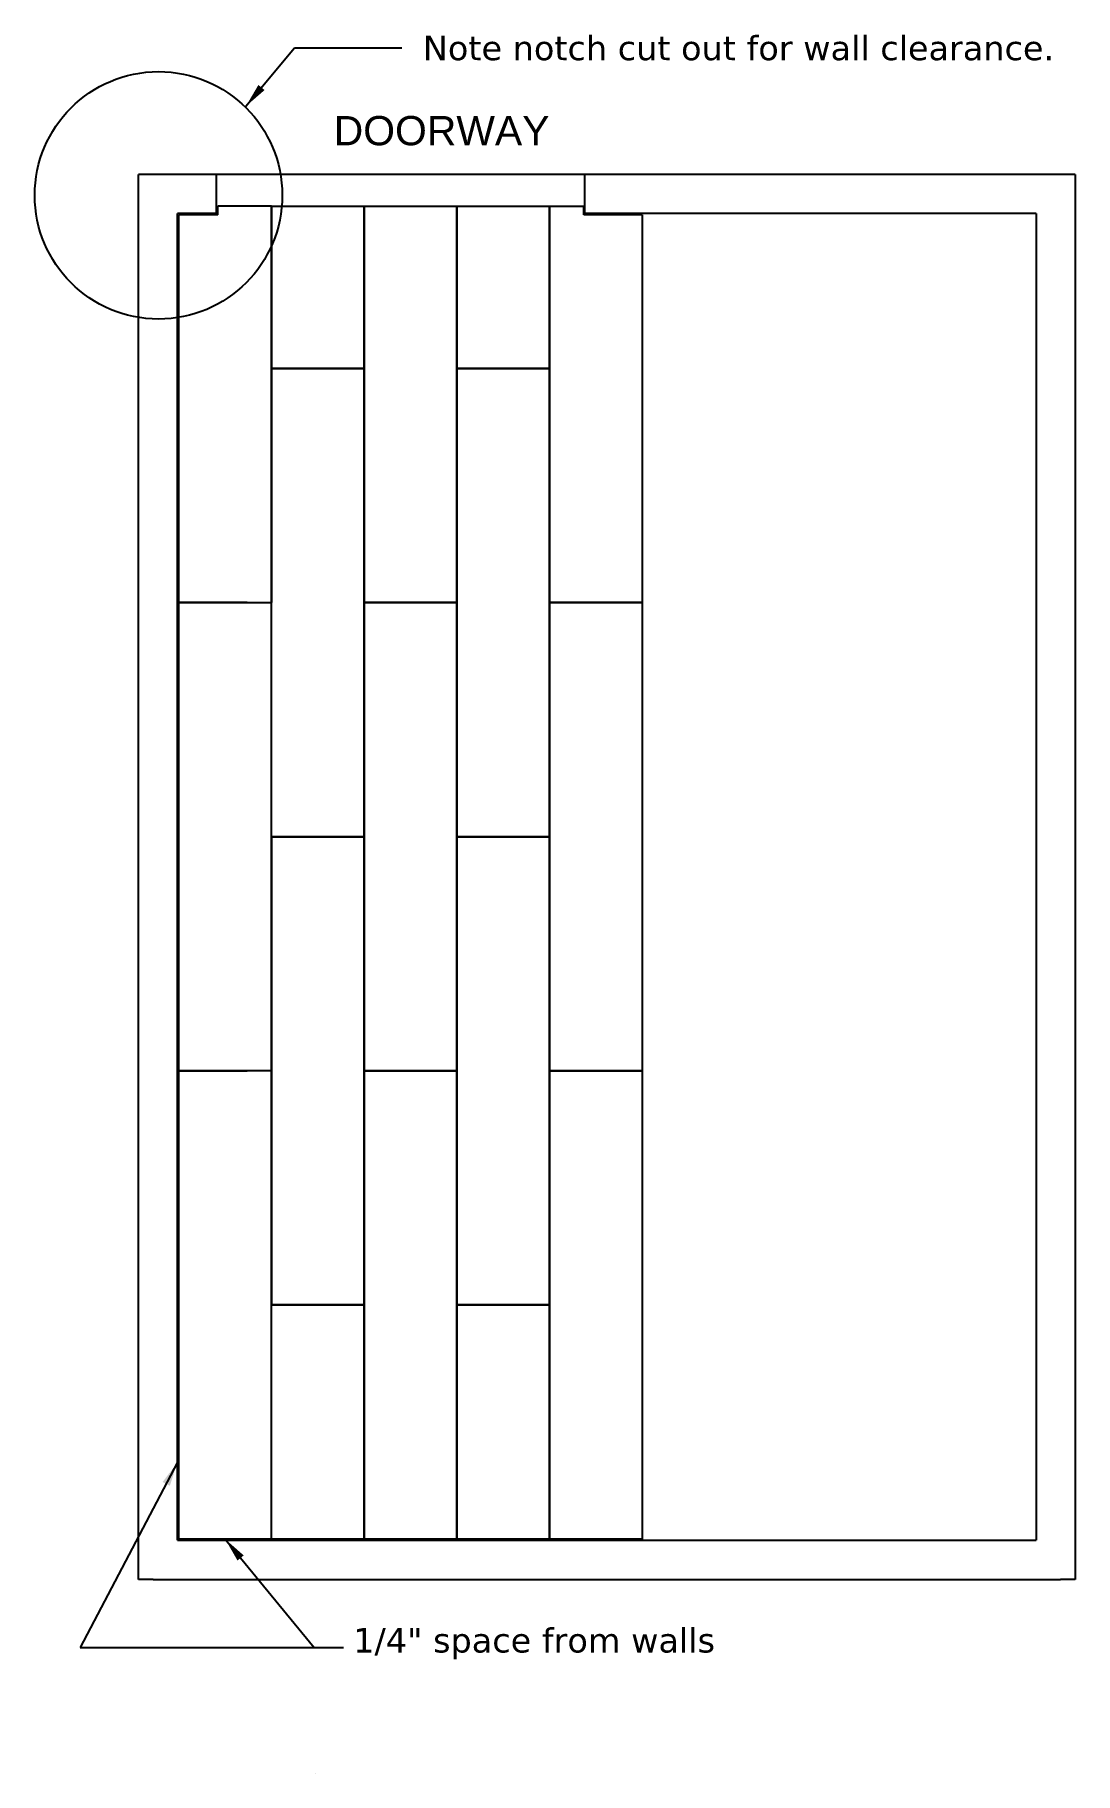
# Model space of a CAD drawing. Header units: inches. Extents: x -11 to 96, y -20 to 158.
import ezdxf

# ---------------------------------------------------------------- set-up
doc = ezdxf.new("R2010")
doc.units = ezdxf.units.IN
doc.header["$MEASUREMENT"] = 0
doc.layers.add('FloorTiles', color=7, linetype='Continuous', lineweight=25, true_color=0x000000)
doc.layers.add('Notes', color=7, linetype='Continuous', lineweight=25, true_color=0x000000)
doc.styles.get("Standard").update_dxf_attribs({"font": ''})
doc.styles.add('textstyle0', font='')
doc.styles.add('textstyle1', font='')
doc.styles.add('textstyle3', font='')
doc.styles.get('Standard').set_extended_font_data('txt')
doc.styles.get('textstyle0').set_extended_font_data('Nimbus Sans [UKWN]')
doc.styles.get('textstyle1').set_extended_font_data('Nimbus Sans [UKWN]')
doc.styles.get('textstyle3').set_extended_font_data('Nimbus Sans [UKWN]')
doc.dimstyles.get("Standard").update_dxf_attribs({"dimtxt": 2.5, "dimasz": 2.5, "dimexe": 1.25, "dimexo": 0.625, "dimtad": 1, "dimtxsty": 'Standard', "dimcen": 2.5, "dimadec": 0, "dimazin": 0, "dimtfac": 1, "dimtmove": 0, "dimatfit": 3, "dimfxl": 1, "dimarcsym": 0})

msp = doc.modelspace()

# ---------------------------------------------------------------- linework, layer by layer
at = {"layer": 'FloorTiles'}
for p, q in [((0, 0), (0, 144)), ((0, 0), (0, 144)), ((96, 144), (0, 144)), ((8, 140), (8, 144)), ((45.75, 140), (45.75, 144)), ((96, 144), (96, 0)), ((4, 4), (4, 140)), ((8, 140), (4, 140)), ((8.125, 139.875), (4.125, 139.875)), ((4.125, 100.125), (4.125, 139.875)), ((13.625, 140.75), (8.125, 140.75)), ((8.125, 139.875), (8.125, 140.75)), ((13.625, 124.125), (13.625, 140.75)), ((13.625, 140.75), (13.625, 100.125)), ((13.625, 140.75), (23.125, 140.75)), ((23.125, 100.125), (23.125, 140.75)), ((23.125, 140.75), (23.125, 124.125)), ((23.125, 140.75), (32.625, 140.75)), ((32.625, 124.125), (32.625, 140.75)), ((32.625, 140.75), (32.625, 100.125)), ((32.625, 140.75), (42.125, 140.75)), ((42.125, 100.125), (42.125, 140.75)), ((42.125, 140.75), (42.125, 124.125)), ((42.125, 140.75), (45.625, 140.75)), ((45.625, 139.875), (45.625, 140.75)), ((51.625, 139.875), (45.625, 139.875)), ((92, 140), (45.75, 140)), ((51.625, 139.875), (51.625, 100.125)), ((92, 140), (92, 4)), ((23.125, 124.125), (13.625, 124.125)), ((13.625, 76.125), (13.625, 124.125)), ((13.625, 124.125), (23.125, 124.125)), ((23.125, 124.125), (23.125, 76.125)), ((42.125, 124.125), (32.625, 124.125)), ((32.625, 76.125), (32.625, 124.125)), ((32.625, 124.125), (42.125, 124.125)), ((42.125, 124.125), (42.125, 76.125)), ((4.125, 52.125), (4.125, 100.125)), ((4.125, 100.125), (13.625, 100.125)), ((11.125, 100.125), (4.125, 100.125)), ((13.65, 52.125), (13.625, 100.125)), ((32.625, 100.125), (23.125, 100.125)), ((23.125, 52.125), (23.125, 100.125)), ((23.125, 100.125), (32.625, 100.125)), ((32.625, 100.125), (32.625, 52.125)), ((51.625, 100.125), (42.125, 100.125)), ((42.125, 52.125), (42.125, 100.125)), ((42.125, 100.125), (51.625, 100.125)), ((51.625, 100.125), (51.625, 52.125)), ((23.125, 76.125), (13.625, 76.125)), ((13.625, 28.125), (13.625, 76.125)), ((13.625, 76.125), (23.125, 76.125)), ((23.125, 76.125), (23.125, 28.125)), ((42.125, 76.125), (32.625, 76.125)), ((32.625, 28.125), (32.625, 76.125)), ((32.625, 76.125), (42.125, 76.125)), ((42.125, 76.125), (42.125, 28.125)), ((4.125, 4.125), (4.125, 52.125)), ((4.125, 52.125), (11.125, 52.125)), ((13.65, 52.125), (4.125, 52.125)), ((13.625, 4.125), (13.65, 52.125)), ((32.625, 52.125), (23.125, 52.125)), ((23.125, 4.125), (23.125, 52.125)), ((23.125, 52.125), (32.625, 52.125)), ((32.625, 52.125), (32.625, 4.125)), ((51.625, 52.125), (42.125, 52.125)), ((42.125, 4.125), (42.125, 52.125)), ((42.125, 52.125), (51.625, 52.125)), ((51.625, 52.125), (51.625, 4.125)), ((23.125, 28.125), (13.625, 28.125)), ((13.625, 4.125), (13.625, 28.125)), ((13.625, 28.125), (23.125, 28.125)), ((23.125, 28.125), (23.125, 4.125)), ((42.125, 28.125), (32.625, 28.125)), ((32.625, 4.125), (32.625, 28.125)), ((32.625, 28.125), (42.125, 28.125)), ((42.125, 28.125), (42.125, 4.125)), ((4, 4), (92, 4)), ((13.625, 4.125), (4.125, 4.125)), ((23.125, 4.125), (13.625, 4.125)), ((32.625, 4.125), (23.125, 4.125)), ((42.125, 4.125), (32.625, 4.125)), ((51.625, 4.125), (42.125, 4.125)), ((1.5, 0), (0, 0)), ((1.5, 0), (94.5, 0)), ((96, 0), (94.5, 0)), ((18.125, -19.875), (18.125, -19.875))]:
    msp.add_line(p, q, dxfattribs=at)
at = {"layer": 'Notes'}
msp.add_circle((2.047, 141.867), 12.683, dxfattribs=at)

# ---------------------------------------------------------------- texts
at = {"layer": 'Notes', "char_height": 3, "attachment_point": 1}
for s, insert, style in [('\\fDejaVu Sans|b0|i0|c0|p0;\\H2.50001;Note notch cut out for wall clearance.', (29.14, 158.222), 'textstyle1'), ('DOORWAY', (20, 150), 'textstyle0'), ('\\fDejaVu Sans|b0|i0|c0|p0;\\H2.50001;1/4" space from walls', (22, -5), 'textstyle3')]:
    msp.add_mtext(s, dxfattribs=dict(at, insert=insert, style=style))

# ---------------------------------------------------------------- leaders
at = {"layer": 'Notes'}
for points in [[(11, 151), (16, 157), (27, 157)], [(4, 12), (-6, -7), (18, -7)], [(8.875, 4.125), (18, -7), (21, -7)]]:
    msp.add_leader(points, dimstyle='Standard', override={"dimscale": 1}, dxfattribs=at)

doc.saveas('drawing.dxf')
